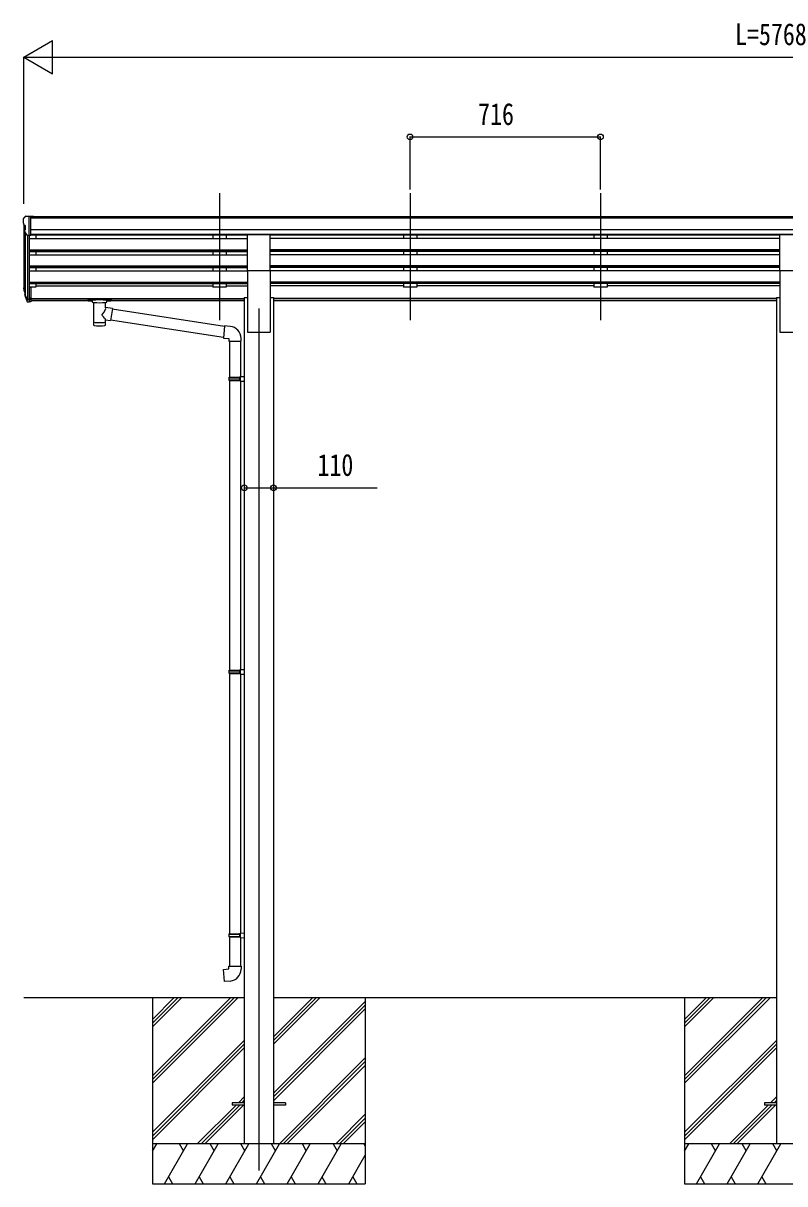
# Model space of a CAD drawing. Units: millimetres, scale not verified. Extents: x -10512 to 10512, y -7425 to 7425.
# Drawn here: x -3348 to -486, y -4212 to 149 of the extents above; entities that cross this region are included whole.
import ezdxf
from ezdxf.enums import TextEntityAlignment as Align

# ---------------------------------------------------------------- set-up
doc = ezdxf.new("R2010")
doc.units = ezdxf.units.MM
doc.header["$LTSCALE"] = 40
for name, color, linetype in [('0-3_YKK_12', 2, 'Continuous'), ('0-4_YKK_13', 4, 'Continuous'), ('0-5_YKK_A1', 4, 'Continuous'), ('0-6_YKK_D', 6, 'Continuous')]:
    doc.layers.add(name, color=color, linetype=linetype)
doc.styles.add('ＭＳ ゴシック', font='')
doc.styles.get('ＭＳ ゴシック').set_extended_font_data('MS Gothic')

msp = doc.modelspace()

# ---------------------------------------------------------------- linework, layer by layer
at = {"layer": '0-3_YKK_12'}
for p, q in [((-2610.45, -489.38), (-2610.45, -966.9)), ((-1894.45, -489.38), (-1894.45, -966.9)), ((-1178.45, -489.38), (-1178.45, -966.9)), ((-2462.45, -923.93), (-2462.45, -4162.5))]:
    msp.add_line(p, q, dxfattribs=at)
at = {"layer": '0-4_YKK_13'}
for p, q in [((-3348.45, -586.28), (-3348.45, -586.91)), ((-3345.92, -608.09), (-3340.6, -611.16)), ((-3341.54, -577.47), (-3345.61, -583.28)), ((-3338.45, -576.91), (-3340.78, -577.05)), ((-3338.45, -576.91), (-3319.95, -576.91)), ((-3326.45, -649.89), (-3326.45, -576.91)), ((-3319.95, -576.91), (-3309.95, -576.99)), ((-3319.95, -648.89), (-3319.95, -576.91)), ((-3309.95, -578.51), (-3309.95, -576.99)), ((-3334.07, -648.08), (-3343.08, -632.48)), ((-3340.45, -611.42), (-3340.45, -627.69)), ((-3326.45, -649.89), (-3331.66, -649.57)), ((-3319.95, -648.89), (-3326.45, -648.89)), ((-2504.95, -780.33), (-2504.95, -645.11)), ((-2504.95, -645.11), (-2419.95, -645.11)), ((-2419.95, -780.33), (-2419.95, -645.11)), ((-504.95, -780.33), (-504.95, -645.11)), ((-504.95, -645.11), (-419.95, -645.11)), ((-2504.95, -780.33), (-2419.95, -780.33)), ((-504.95, -780.33), (-419.95, -780.33)), ((-3345.36, -858.44), (-3341.48, -866.39)), ((-3344.75, -857.06), (-3341.48, -864.13)), ((-3343.04, -869.72), (-3342.7, -874.12)), ((-3326.45, -844.25), (-3326.45, -899.02)), ((-3319.95, -844.25), (-3326.45, -844.25)), ((-3319.95, -844.25), (-3319.95, -898.28)), ((-3342.7, -874.12), (-3333.89, -897.67)), ((-3342.09, -873.56), (-3333.89, -889.73)), ((-3332.88, -888.6), (-3340.64, -873.2)), ((-3326.45, -889.28), (-3331.58, -889.28)), ((-3326.45, -891.09), (-3331.3, -891.09)), ((-3326.45, -899.02), (-3331.3, -899.02)), ((-3319.95, -884.38), (-3326.45, -884.38)), ((-3319.95, -889.26), (-3326.45, -889.26)), ((-3319.95, -898.28), (-3326.45, -898.28)), ((-3104.95, -887.57), (-3104.95, -893.33)), ((-3104.95, -887.76), (-3104.95, -889.31)), ((-3102.95, -886.91), (-3019.95, -886.91)), ((-3102.95, -889.09), (-3019.95, -889.09)), ((-3102.95, -893.99), (-3088.45, -893.99)), ((-3088.45, -899.64), (-3088.45, -893.09)), ((-3084.35, -900.56), (-3084.37, -986)), ((-3038.55, -919.31), (-3038.55, -900.56)), ((-3034.45, -899.64), (-3034.45, -893.09)), ((-3034.45, -893.99), (-3019.95, -893.99)), ((-3017.95, -887.57), (-3017.95, -893.33)), ((-3013.33, -923.21), (-3038.55, -919.3)), ((-3013.33, -923.21), (-3020.35, -968.47)), ((-2591.65, -990.77), (-3013.66, -925.3)), ((-3038.53, -986), (-3038.55, -965.33)), ((-3038.55, -965.64), (-3020.35, -968.47)), ((-2595.31, -1032.71), (-3020.1, -966.81)), ((-2570.64, -990.65), (-2591.48, -988.83)), ((-2575.56, -1046.4), (-2529.56, -1046.4)), ((-2573.45, -1046.4), (-2573.45, -1181.57)), ((-2531.45, -1046.4), (-2531.45, -1179.01)), ((-2529.56, -1046.4), (-2529.56, -1035.48)), ((-2575.45, -1183.57), (-2574.45, -1181.57)), ((-2575.45, -1183.57), (-2531.45, -1183.57)), ((-2575.45, -1183.57), (-2575.45, -1191.57)), ((-2575.45, -1191.57), (-2531.45, -1191.57)), ((-2575.45, -1191.57), (-2574.45, -1193.57)), ((-2574.45, -1181.57), (-2531.45, -1181.57)), ((-2574.45, -1193.57), (-2531.45, -1193.57)), ((-2573.45, -1193.57), (-2573.45, -2282.75)), ((-2535.93, -1183.57), (-2536.36, -1181.57)), ((-2533.45, -1179.07), (-2517.45, -1178.6)), ((-2533.45, -1181.07), (-2533.45, -1179.07)), ((-2533.45, -1181.07), (-2531.45, -1181.07)), ((-2533.45, -1196.07), (-2533.45, -1194.07)), ((-2533.45, -1196.07), (-2517.45, -1196.54)), ((-2531.45, -1196.13), (-2531.45, -2280.2)), ((-2517.45, -1178.6), (-2517.45, -1196.54)), ((-2575.45, -2284.75), (-2574.45, -2282.75)), ((-2575.45, -2284.75), (-2531.45, -2284.75)), ((-2575.45, -2284.75), (-2575.45, -2292.75)), ((-2575.45, -2292.75), (-2531.45, -2292.75)), ((-2575.45, -2292.75), (-2574.45, -2294.75)), ((-2574.45, -2282.75), (-2531.45, -2282.75)), ((-2574.45, -2294.75), (-2531.45, -2294.75)), ((-2573.45, -2294.75), (-2573.45, -3272.94)), ((-2535.93, -2284.75), (-2536.36, -2282.75)), ((-2533.45, -2280.25), (-2517.45, -2279.78)), ((-2533.45, -2282.25), (-2533.45, -2280.25)), ((-2533.45, -2282.25), (-2531.45, -2282.25)), ((-2533.45, -2297.25), (-2533.45, -2295.25)), ((-2533.45, -2297.25), (-2517.45, -2297.73)), ((-2531.45, -2297.31), (-2531.45, -3270.38)), ((-2517.45, -2279.78), (-2517.45, -2297.73)), ((-2533.45, -3270.44), (-2517.45, -3269.97)), ((-2533.45, -3272.44), (-2533.45, -3270.44)), ((-2517.45, -3269.97), (-2517.45, -3287.91)), ((-2575.45, -3274.94), (-2574.45, -3272.94)), ((-2575.45, -3274.94), (-2531.45, -3274.94)), ((-2575.45, -3274.94), (-2575.45, -3282.94)), ((-2575.45, -3282.94), (-2531.45, -3282.94)), ((-2575.45, -3282.94), (-2574.45, -3284.94)), ((-2574.45, -3272.94), (-2531.45, -3272.94)), ((-2574.45, -3284.94), (-2531.45, -3284.94)), ((-2573.45, -3284.94), (-2573.45, -3394.94)), ((-2535.93, -3274.94), (-2536.36, -3272.94)), ((-2533.45, -3272.44), (-2531.45, -3272.44)), ((-2533.45, -3287.44), (-2533.45, -3285.44)), ((-2533.45, -3287.44), (-2517.45, -3287.91)), ((-2531.45, -3287.5), (-2531.45, -3394.94)), ((-2575.45, -3394.94), (-2529.45, -3394.94)), ((-2575.45, -3404.94), (-2575.45, -3394.94)), ((-2529.45, -3394.94), (-2529.45, -3405.86)), ((-2562.45, -3908), (-2562.45, -3917)), ((-2517.45, -3908), (-2562.45, -3908)), ((-2517.45, -3917), (-2562.45, -3917)), ((-2362.45, -3908), (-2407.45, -3908)), ((-2362.45, -3917), (-2407.45, -3917)), ((-2362.45, -3908), (-2362.45, -3917)), ((-562.45, -3908), (-562.45, -3917)), ((-517.45, -3908), (-562.45, -3908)), ((-517.45, -3917), (-562.45, -3917))]:
    msp.add_line(p, q, dxfattribs=at)
for points in [[(-3104.95, -887.57), (-3104.91, -887.38), (-3104.83, -887.24), (-3104.73, -887.15), (-3104.63, -887.09), (-3104.51, -887.04), (-3104.22, -886.98), (-3103.73, -886.93), (-3103.18, -886.91), (-3102.95, -886.91)], [(-3104.95, -893.33), (-3104.91, -893.53), (-3104.83, -893.66), (-3104.73, -893.76), (-3104.63, -893.82), (-3104.51, -893.86), (-3104.22, -893.92), (-3103.73, -893.97), (-3103.18, -893.99), (-3102.95, -893.99)], [(-3019.95, -886.91), (-3019.6, -886.91), (-3019.07, -886.94), (-3018.62, -886.99), (-3018.31, -887.07), (-3018.15, -887.17), (-3018.03, -887.3), (-3017.96, -887.48), (-3017.95, -887.57)], [(-3019.95, -893.99), (-3019.6, -893.99), (-3019.07, -893.96), (-3018.62, -893.91), (-3018.31, -893.84), (-3018.15, -893.74), (-3018.03, -893.6), (-3017.96, -893.42), (-3017.95, -893.33)], [(-2591.48, -988.83), (-2595.48, -1034.65), (-2575.56, -1036.4), (-2575.56, -1046.4)], [(-2535.93, -1183.57), (-2535.93, -1191.57), (-2536.36, -1193.57)], [(-2533.45, -1194.07), (-2531.45, -1194.07), (-2531.45, -1181.07)], [(-2535.93, -2284.75), (-2535.93, -2292.75), (-2536.36, -2294.75)], [(-2533.45, -2295.25), (-2531.45, -2295.25), (-2531.45, -2282.25)], [(-2535.93, -3274.94), (-2535.93, -3282.94), (-2536.36, -3284.94)], [(-2533.45, -3285.44), (-2531.45, -3285.44), (-2531.45, -3272.44)], [(-2570.53, -3450.69), (-2591.37, -3452.51), (-2595.37, -3406.69), (-2575.45, -3404.94)]]:
    msp.add_lwpolyline(points, dxfattribs=at)
for centre, radius, start, end in [((-3345.45, -586.28), 3, 93, 180), ((-3146.45, -586.91), 202, 180, 184.94904), ((-3341.55, -603.72), 6.18, 185.7035, 224.99897), ((-3340.72, -578.05), 1, 93.5, 145), ((-3340.48, -630.98), 3, 94.7167, 210), ((-3340.75, -627.69), 0.3, 274.7167, 0), ((-3340.75, -611.42), 0.3, 0, 60), ((-3331.48, -646.58), 3, 210, 266.5), ((-3317.27, -849.32), 29.53, 186.50806, 197.98144), ((-3315.86, -847.57), 30.41, 187.1552, 198.19734), ((-2574.56, -1035.48), 45, 0, 85), ((-2574.45, -3405.86), 45, 275, 0)]:
    msp.add_arc(centre, radius, start, end, dxfattribs=at)
for centre, major_axis, ratio, start_param, end_param in [((-3257.8, -849.76), (-89.06, 1.43), 0.57596, 6.1962358, 6.3678173), ((-3258.59, -843.08), (87.93, 4.42), 0.541684, 3.0659337, 3.2228513), ((-3341.74, -869.72), (1.3, 0), 0.90356, 1.3700892, 3.347195), ((-3255.82, -853.53), (-89.07, 0), 0.90356, 0.2056023, 0.2515348), ((-3256.53, -849.66), (-88.05, 0), 0.90356, 0.2662965, 0.3003836), ((-3331.3, -888.38), (-3, 0), 0.90356, 0.5235988, 1.5707963), ((-3331.3, -896.31), (3, 0), 0.90356, 3.6651914, 4.712389), ((-3331.58, -887.93), (-1.5, 0), 0.90356, 0.5235988, 1.5707963), ((-3102.95, -889.31), (2, 0), 0.109601, 1.5707963, 3.1415927), ((-3061.45, -899.55), (27.06, 0), 0.069685, 3.1415927, 6.2831853), ((-3061.45, -893.09), (27, 0), 0.070066, 6.2831853, 9.424778), ((-3050.45, -897.07), (16, 0), 0.361356, 6.2636979, 6.2831853), ((-3019.95, -889.31), (2, 0), 0.109601, 0, 1.5707963), ((-3061.45, -945.84), (-22.81, -26.62), 0.234429, 1.6855472, 3.1268519), ((-3058.9, -943.2), (20.32, -22.25), 0.045535, 0.0389954, 1.3075346), ((-3061.45, -986), (22.92, 0), 0.101955, 3.1415499, 6.2833984), ((-3061.45, -973.56), (22.91, 0), 0.122865, 3.1415927, 6.2831853)]:
    msp.add_ellipse(centre, major_axis=major_axis, ratio=ratio, start_param=start_param, end_param=end_param, dxfattribs=at)
at = {"layer": '0-5_YKK_A1'}
for p, q in [((-3346.45, -607.48), (-3346.45, -843.88)), ((2395.05, -578.51), (-3319.95, -578.51)), ((2395.05, -583.73), (-3319.95, -583.73)), ((-3341.48, -635.25), (-3341.48, -870.6)), ((-3332.45, -649.41), (-3332.46, -889.03)), ((-3326.45, -649.89), (-3326.45, -844.25)), ((2395.05, -627.26), (-3319.95, -627.26)), ((2395.05, -645.11), (-3319.95, -645.11)), ((-2504.95, -648.36), (-3319.95, -648.36)), ((-3301.45, -648.36), (-3301.45, -660.87)), ((-2635.45, -648.36), (-2635.45, -660.87)), ((-2585.45, -648.36), (-2585.45, -660.77)), ((-504.95, -648.36), (-2419.95, -648.36)), ((-1919.45, -648.36), (-1919.45, -660.87)), ((-1869.45, -648.36), (-1869.45, -660.77)), ((-1203.45, -648.36), (-1203.45, -660.87)), ((-1153.45, -648.36), (-1153.45, -660.77)), ((-3326.45, -660.82), (-2504.95, -660.82)), ((-504.95, -660.82), (-2419.95, -660.82)), ((-3326.45, -702.69), (-2504.95, -702.69)), ((-3326.45, -704.23), (-2504.95, -704.23)), ((-3326.45, -708.55), (-2504.95, -708.55)), ((-3326.45, -721.41), (-2504.95, -721.41)), ((-3301.45, -708.56), (-3301.45, -721.41)), ((-2635.45, -708.56), (-2635.45, -721.41)), ((-2585.45, -708.56), (-2585.45, -721.41)), ((-504.95, -702.69), (-2419.95, -702.69)), ((-504.95, -704.23), (-2419.95, -704.23)), ((-504.95, -708.55), (-2419.95, -708.55)), ((-504.95, -721.41), (-2419.95, -721.41)), ((-1919.45, -708.56), (-1919.45, -721.41)), ((-1869.45, -708.56), (-1869.45, -721.41)), ((-1203.45, -708.56), (-1203.45, -721.41)), ((-1153.45, -708.56), (-1153.45, -721.41)), ((-3326.45, -763.1), (-2504.95, -763.1)), ((-3326.45, -764.79), (-2504.95, -764.79)), ((-3326.45, -769.1), (-2504.95, -769.1)), ((-3326.45, -781.96), (-2504.95, -781.96)), ((-3301.45, -769.1), (-3301.45, -781.96)), ((-2635.45, -769.1), (-2635.45, -781.86)), ((-2585.45, -769.1), (-2585.45, -781.96)), ((-2504.95, -780.33), (-2504.95, -1012.5)), ((-504.95, -763.1), (-2419.95, -763.1)), ((-504.95, -764.79), (-2419.95, -764.79)), ((-504.95, -769.1), (-2419.95, -769.1)), ((-2419.95, -780.33), (-2419.95, -1012.5)), ((-504.95, -781.96), (-2419.95, -781.96)), ((-1919.45, -769.1), (-1919.45, -781.86)), ((-1869.45, -769.1), (-1869.45, -781.96)), ((-1203.45, -769.1), (-1203.45, -781.86)), ((-1153.45, -769.1), (-1153.45, -781.96)), ((-504.95, -780.33), (-504.95, -1012.5)), ((-3326.45, -823.83), (-2504.95, -823.83)), ((-3326.45, -825.33), (-2504.95, -825.33)), ((-504.95, -823.83), (-2419.95, -823.83)), ((-504.95, -825.33), (-2419.95, -825.33)), ((-3326.45, -829.65), (-2504.95, -829.65)), ((-3301.45, -843.14), (-3326.45, -843.14)), ((-3301.45, -829.65), (-3301.45, -843.14)), ((-3301.45, -838.2), (-2635.45, -838.2)), ((-2635.45, -829.65), (-2635.45, -843.14)), ((-2585.45, -843.14), (-2635.45, -843.14)), ((-2585.45, -829.65), (-2585.45, -843.14)), ((-2585.45, -838.2), (-2504.95, -838.2)), ((-504.95, -829.65), (-2419.95, -829.65)), ((-1919.45, -838.2), (-2419.95, -838.2)), ((-1919.45, -829.65), (-1919.45, -843.14)), ((-1869.45, -843.14), (-1919.45, -843.14)), ((-1869.45, -829.65), (-1869.45, -843.14)), ((-1203.45, -838.2), (-1869.45, -838.2)), ((-1203.45, -829.65), (-1203.45, -843.14)), ((-1153.45, -843.14), (-1203.45, -843.14)), ((-1153.45, -829.65), (-1153.45, -843.14)), ((-504.95, -838.2), (-1153.45, -838.2)), ((-3319.95, -885.21), (-2517.45, -885.21)), ((-3319.95, -886.61), (-2517.45, -886.61)), ((-3088.45, -894.3), (-3319.95, -894.3)), ((-2517.45, -894.3), (-3034.45, -894.3)), ((-2517.45, -882.5), (-2517.45, -4062.5)), ((-2517.45, -882.5), (-2504.95, -882.5)), ((-2419.95, -882.5), (-2407.45, -882.5)), ((-2407.45, -882.5), (-2407.45, -4062.5)), ((-517.45, -885.21), (-2407.45, -885.21)), ((-517.45, -886.61), (-2407.45, -886.61)), ((-517.45, -894.3), (-2407.45, -894.3)), ((-517.45, -882.5), (-517.45, -4062.5)), ((-517.45, -882.5), (-504.95, -882.5)), ((-2504.95, -1012.5), (-2419.95, -1012.5)), ((-504.95, -1012.5), (-419.95, -1012.5)), ((-3346.45, -3512.5), (-2517.45, -3512.5)), ((-2862.45, -3512.5), (-2862.45, -4212.5)), ((-2862.45, -3806.68), (-2568.27, -3512.5)), ((-2862.45, -3820.82), (-2554.13, -3512.5)), ((-2862.45, -3834.96), (-2539.99, -3512.5)), ((-2862.45, -3622.83), (-2752.12, -3512.5)), ((-2862.45, -3608.69), (-2766.26, -3512.5)), ((-2862.45, -3594.55), (-2780.4, -3512.5)), ((-2407.45, -3512.5), (-517.45, -3512.5)), ((-2407.45, -3688.33), (-2231.62, -3512.5)), ((-2407.45, -3674.19), (-2245.76, -3512.5)), ((-2407.45, -3660.05), (-2259.9, -3512.5)), ((-2407.45, -3872.18), (-2062.45, -3527.18)), ((-2062.45, -3512.5), (-2062.45, -4212.5)), ((-862.45, -3512.5), (-862.45, -4212.5)), ((-862.45, -3806.68), (-568.27, -3512.5)), ((-862.45, -3820.82), (-554.13, -3512.5)), ((-862.45, -3834.96), (-539.99, -3512.5)), ((-862.45, -3622.83), (-752.12, -3512.5)), ((-862.45, -3608.69), (-766.26, -3512.5)), ((-862.45, -3594.55), (-780.4, -3512.5)), ((-2407.45, -3886.32), (-2062.45, -3541.32)), ((-2407.45, -3900.46), (-2062.45, -3555.46)), ((-2862.45, -4018.81), (-2517.45, -3673.81)), ((-2862.45, -4032.95), (-2517.45, -3687.95)), ((-2862.45, -4047.09), (-2517.45, -3702.09)), ((-862.45, -4018.81), (-517.45, -3673.81)), ((-862.45, -4032.95), (-517.45, -3687.95)), ((-862.45, -4047.09), (-517.45, -3702.09)), ((-2385.64, -4062.5), (-2062.45, -3739.31)), ((-2371.5, -4062.5), (-2062.45, -3753.45)), ((-2357.36, -4062.5), (-2062.45, -3767.59)), ((-2694.01, -4062.5), (-2548.51, -3917)), ((-2679.87, -4062.5), (-2534.37, -3917)), ((-2665.72, -4062.5), (-2520.22, -3917)), ((-2539.51, -3908), (-2517.45, -3885.94)), ((-2525.37, -3908), (-2517.45, -3900.08)), ((-694.01, -4062.5), (-548.51, -3917)), ((-679.87, -4062.5), (-534.37, -3917)), ((-665.72, -4062.5), (-520.22, -3917)), ((-539.51, -3908), (-517.45, -3885.94)), ((-525.37, -3908), (-517.45, -3900.08)), ((-2173.51, -4062.5), (-2062.45, -3951.44)), ((-2159.37, -4062.5), (-2062.45, -3965.58)), ((-2145.22, -4062.5), (-2062.45, -3979.73)), ((-2062.45, -4062.5), (-2862.45, -4062.5)), ((-2862.45, -4090), (-2846.57, -4062.5)), ((-2817.7, -4212.5), (-2731.1, -4062.5)), ((-2746.1, -4088.48), (-2761.1, -4062.5)), ((-2702.23, -4212.5), (-2615.63, -4062.5)), ((-2630.63, -4088.48), (-2645.63, -4062.5)), ((-2586.76, -4212.5), (-2500.16, -4062.5)), ((-2515.16, -4088.48), (-2530.16, -4062.5)), ((-2471.29, -4212.5), (-2384.69, -4062.5)), ((-2399.69, -4088.48), (-2414.69, -4062.5)), ((-2355.82, -4212.5), (-2269.22, -4062.5)), ((-2284.22, -4088.48), (-2299.22, -4062.5)), ((-2240.35, -4212.5), (-2153.75, -4062.5)), ((-2183.75, -4062.5), (-2168.75, -4088.48)), ((-2068.28, -4062.5), (-2062.45, -4072.6)), ((-62.45, -4062.5), (-862.45, -4062.5)), ((-862.45, -4090), (-846.57, -4062.5)), ((-817.7, -4212.5), (-731.1, -4062.5)), ((-746.1, -4088.48), (-761.1, -4062.5)), ((-702.23, -4212.5), (-615.63, -4062.5)), ((-630.63, -4088.48), (-645.63, -4062.5)), ((-586.76, -4212.5), (-500.16, -4062.5)), ((-515.16, -4088.48), (-530.16, -4062.5)), ((-2124.88, -4212.5), (-2062.45, -4104.36)), ((-2802.71, -4186.52), (-2787.71, -4212.5)), ((-2687.24, -4186.52), (-2672.24, -4212.5)), ((-2571.76, -4186.52), (-2556.76, -4212.5)), ((-2456.29, -4186.52), (-2441.3, -4212.5)), ((-2340.82, -4186.52), (-2325.83, -4212.5)), ((-2225.35, -4186.52), (-2210.36, -4212.5)), ((-2109.89, -4186.52), (-2094.89, -4212.5)), ((-802.71, -4186.52), (-787.71, -4212.5)), ((-687.23, -4186.52), (-672.24, -4212.5)), ((-571.76, -4186.52), (-556.76, -4212.5)), ((-2862.45, -4212.5), (-2062.45, -4212.5)), ((-862.45, -4212.5), (-62.45, -4212.5))]:
    msp.add_line(p, q, dxfattribs=at)
at = {"layer": '0-6_YKK_D'}
for p, q in [((-3346.45, 21.49), (-3238.2, 83.99)), ((-3238.2, -41.01), (-3238.2, 83.99)), ((-3346.45, -530.62), (-3346.45, 22.49)), ((-3346.45, 21.49), (-3238.2, -41.01)), ((-3346.45, 21.49), (-3129.94, 21.49)), ((-3221.45, 21.49), (2296.55, 21.49)), ((-1894.45, -476.61), (-1894.45, -277.51)), ((-1894.45, -278.51), (-1178.45, -278.51)), ((-1178.45, -476.61), (-1178.45, -277.51))]:
    msp.add_line(p, q, dxfattribs=at)
msp.add_lwpolyline([(-2517.45, -1597.05), (-2407.45, -1597.05), (-2018.25, -1597.05)], dxfattribs=at)
for centre in [(-1894.45, -278.51), (-1178.45, -278.51), (-2517.45, -1597.05), (-2407.45, -1597.05)]:
    msp.add_circle(centre, 10.62, dxfattribs=at)

# ---------------------------------------------------------------- texts
at = {"layer": '0-6_YKK_D', "style": 'ＭＳ ゴシック', "width": 0.8}
for s, p in [('L=5768', (-672.45, 41.49)), ('716', (-1638.45, -258.51)), ('110', (-2242.25, -1577.05))]:
    msp.add_text(s, height=82.48, dxfattribs=at).set_placement(p, align=Align.BOTTOM_LEFT)

doc.saveas('drawing.dxf')
